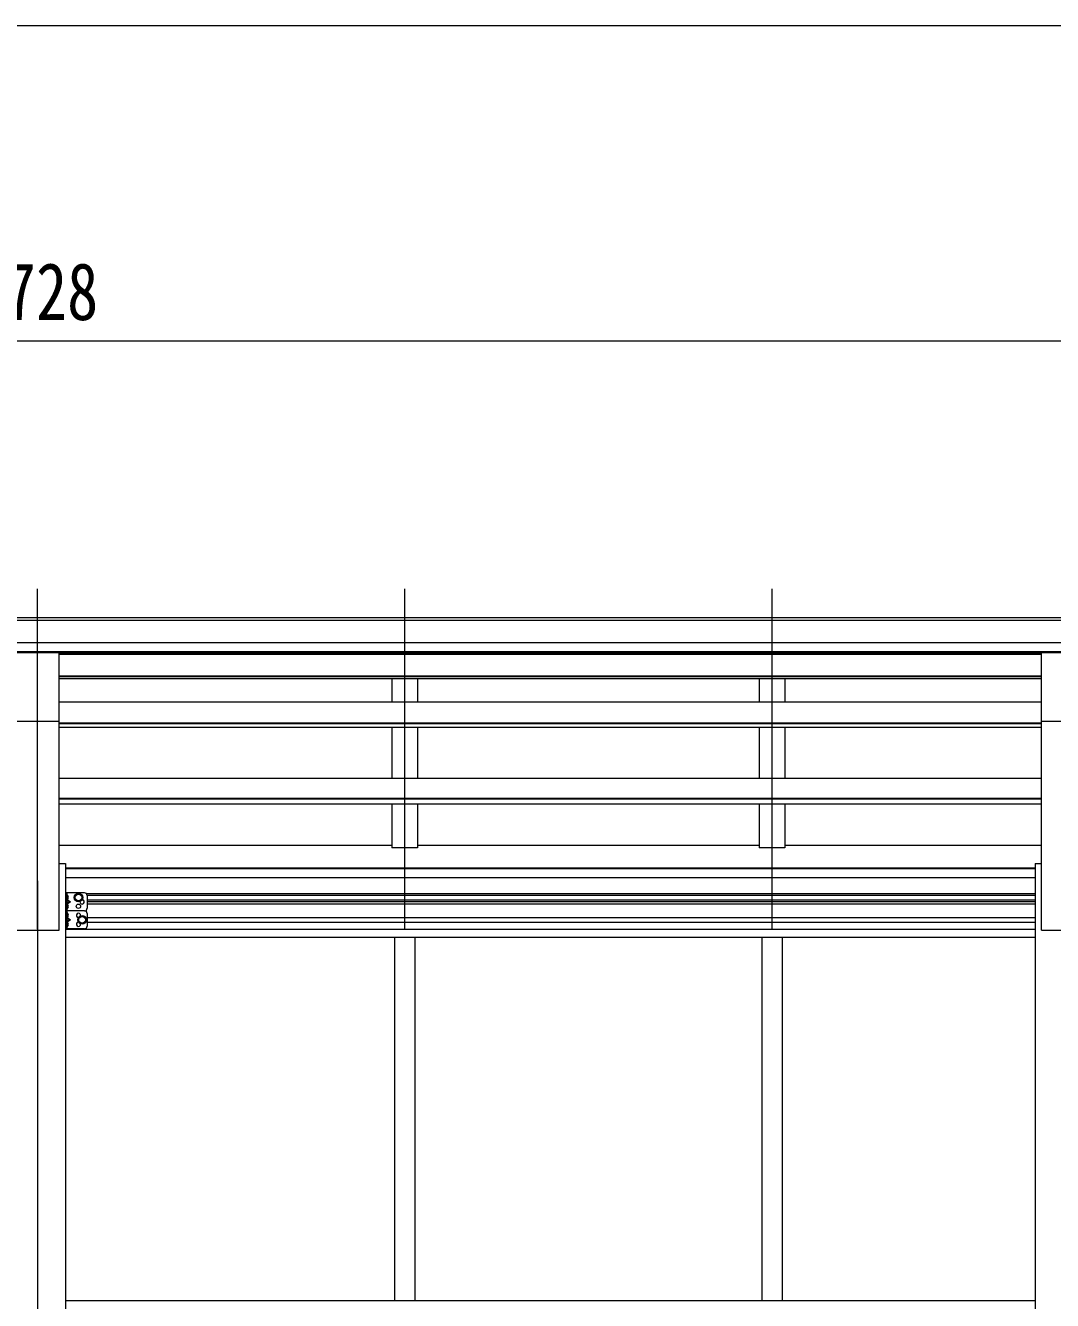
# Model space of a CAD drawing. Units: millimetres at full size; details may follow other scales. Extents: x -9783 to 9892, y -6828 to 6752.
# Drawn here: x -940 to 1062, y 315 to 2799 of the extents above; entities that cross this region are included whole.
import ezdxf
from ezdxf.enums import TextEntityAlignment as Align

# ---------------------------------------------------------------- set-up
doc = ezdxf.new("R2010")
doc.units = ezdxf.units.MM
doc.header["$LTSCALE"] = 35
for name, color, linetype, lineweight in [('0-1_本体', 4, 'Continuous', 9), ('0-2_部品', 7, 'Continuous', 9), ('0-8_PARTS2', 2, 'Continuous', 9), ('0-A_寸法', 6, 'Continuous', 9), ('1-1_GLASS', 4, 'Continuous', 9), ('1-2_GLASS_SEAL', 7, 'Continuous', 9)]:
    doc.layers.add(name, color=color, linetype=linetype, lineweight=lineweight)
doc.styles.add('ＭＳ ゴシック', font='')
doc.styles.get('ＭＳ ゴシック').set_extended_font_data('MS Gothic')

msp = doc.modelspace()

# ---------------------------------------------------------------- linework, layer by layer
at = {"layer": '0-1_本体'}
for p, q in [((-3773.77, 1646.05), (1941.23, 1646.05)), ((-3773.77, 1640.69), (1941.23, 1640.69)), ((-3773.77, 1597.17), (1941.23, 1597.17)), ((-3773.77, 1579.5), (1941.23, 1579.5)), ((-873.77, 1577.13), (1041.23, 1577.13)), ((-873.77, 1574.17), (1041.23, 1574.17)), ((-225.27, 1577.13), (-225.27, 1574.17)), ((-175.27, 1577.13), (-175.27, 1574.17)), ((490.73, 1577.13), (490.73, 1574.17)), ((540.73, 1577.13), (540.73, 1574.17)), ((-873.77, 1532.22), (1041.23, 1532.22)), ((-873.77, 1530.52), (1041.23, 1530.52)), ((-873.77, 1526.74), (1041.23, 1526.74)), ((-225.27, 1526.74), (-225.27, 1481.31)), ((-175.27, 1526.74), (-175.27, 1481.31)), ((490.73, 1526.74), (490.73, 1481.31)), ((540.73, 1526.74), (540.73, 1481.31)), ((-873.77, 1481.31), (1041.23, 1481.31)), ((-873.77, 1036.52), (-873.77, 1443.47)), ((-873.77, 1440.73), (1041.23, 1440.73)), ((1041.23, 1036.52), (1041.23, 1443.47)), ((-873.77, 1439.04), (1041.23, 1439.04)), ((-873.77, 1432.17), (1041.23, 1432.17)), ((-225.27, 1432.17), (-225.27, 1333.07)), ((-175.27, 1432.17), (-175.27, 1333.07)), ((490.73, 1432.17), (490.73, 1333.07)), ((540.73, 1432.17), (540.73, 1333.07)), ((-873.77, 1333.07), (1041.23, 1333.07)), ((-873.77, 1293.93), (1041.23, 1293.93)), ((-873.77, 1292.26), (1041.23, 1292.26)), ((-873.77, 1282.62), (1041.23, 1282.62)), ((-225.27, 1282.62), (-225.27, 1197.12)), ((490.73, 1282.62), (490.73, 1197.12)), ((-873.77, 1201.92), (-225.27, 1201.92)), ((-175.27, 1202.34), (490.73, 1202.34)), ((540.73, 1202.34), (1041.23, 1202.34)), ((-873.77, 1166.52), (-861.27, 1166.52)), ((-861.27, 1166.52), (-861.27, -1713.48)), ((-861.27, 1158.03), (1028.73, 1158.03)), ((-861.27, 1156.65), (1028.73, 1156.65)), ((1028.73, 1166.52), (1041.23, 1166.52)), ((1028.73, 1166.52), (1028.73, -1713.48)), ((-861.27, 1139.47), (1028.73, 1139.47)), ((-958.77, 1036.52), (-873.77, 1036.52)), ((1041.23, 1036.52), (1126.23, 1036.52))]:
    msp.add_line(p, q, dxfattribs=at)
for points in [[(-175.27, 1282.62), (-175.27, 1197.12), (-225.27, 1197.12)], [(540.73, 1282.62), (540.73, 1197.12), (490.73, 1197.12)]]:
    msp.add_lwpolyline(points, dxfattribs=at)
at = {"layer": '0-2_部品'}
for p, q in [((-958.77, 1577.63), (-873.77, 1577.63)), ((-873.77, 1443.48), (-873.77, 1577.63)), ((1041.23, 1577.63), (1126.23, 1577.63)), ((1041.23, 1443.48), (1041.23, 1577.63)), ((-958.77, 1443.48), (-873.77, 1443.48)), ((1041.23, 1443.48), (1126.23, 1443.48))]:
    msp.add_line(p, q, dxfattribs=at)
at = {"layer": '0-8_PARTS2'}
for p, q in [((-916.27, 1038.86), (-916.27, 1701.39)), ((-200.27, 1038.86), (-200.27, 1701.39)), ((515.73, 1038.86), (515.73, 1701.39)), ((-916.27, 1132.66), (-916.27, -1813.48))]:
    msp.add_line(p, q, dxfattribs=at)
at = {"layer": '0-A_寸法'}
for p, q in [((-3800.27, 2799.04), (7695.73, 2799.04)), ((-3780.27, 2184.88), (1947.73, 2184.88))]:
    msp.add_line(p, q, dxfattribs=at)
at = {"layer": '1-1_GLASS'}
for p, q in [((-821.27, 1108.23), (1028.73, 1108.23)), ((-819.3, 1104.73), (1028.73, 1104.73)), ((-819.27, 1095.73), (1028.73, 1095.73)), ((-819.27, 1092.23), (1028.73, 1092.23)), ((1028.73, 1087.23), (-819.27, 1087.23)), ((-819.27, 1061.23), (1028.73, 1061.23)), ((-819.27, 1052.23), (1028.73, 1052.23)), ((-958.77, 1036.52), (-873.77, 1036.52)), ((-861.27, 1038.73), (1028.73, 1038.73)), ((-861.27, 1022.73), (1028.73, 1022.73)), ((-220.27, 1022.73), (-220.27, 315.23)), ((-180.27, 1022.73), (-180.27, 315.23)), ((495.73, 1022.73), (495.73, 315.23)), ((535.73, 1022.73), (535.73, 315.23)), ((1041.23, 1036.52), (1126.23, 1036.52)), ((-861.27, 315.23), (1028.73, 315.23))]:
    msp.add_line(p, q, dxfattribs=at)
at = {"layer": '1-2_GLASS_SEAL'}
for p, q in [((-861.27, 1109.23), (-861.27, 1074.23)), ((-824.27, 1109.23), (-861.27, 1109.23)), ((-858.77, 1109.23), (-858.77, 1074.23)), ((-858.27, 1096.73), (-858.77, 1096.82)), ((-858.27, 1104.73), (-857.47, 1104.59)), ((-858.27, 1096.73), (-857.47, 1096.87)), ((-819.27, 1104.23), (-819.27, 1079.23)), ((-824.27, 1074.23), (-861.27, 1074.23)), ((-858.77, 1091.73), (-851.77, 1091.73)), ((-858.27, 1078.73), (-858.77, 1078.82)), ((-858.77, 1074.23), (-858.77, 1039.23)), ((-858.27, 1086.73), (-857.47, 1086.59)), ((-858.27, 1078.73), (-857.47, 1078.87)), ((-858.27, 1069.73), (-857.47, 1069.59)), ((-819.27, 1069.23), (-819.27, 1044.23)), ((-858.27, 1061.73), (-858.77, 1061.82)), ((-858.77, 1056.73), (-851.77, 1056.73)), ((-858.27, 1043.73), (-858.77, 1043.82)), ((-858.27, 1061.73), (-857.47, 1061.87)), ((-858.27, 1051.73), (-857.47, 1051.59)), ((-858.27, 1043.73), (-857.47, 1043.87)), ((-824.27, 1039.23), (-861.27, 1039.23))]:
    msp.add_line(p, q, dxfattribs=at)
for points in [[(-859.15, 1100.73), (-858.52, 1101.92), (-856.29, 1103.03)], [(-859.15, 1100.73), (-858.52, 1099.54), (-856.29, 1098.43)], [(-858.27, 1096.73), (-858.27, 1104.73), (-858.77, 1104.64), (-858.77, 1096.82)], [(-858.77, 1096.73), (-851.77, 1091.73), (-858.77, 1086.73)], [(-824.27, 1074.23), (-861.27, 1074.23), (-861.27, 1039.23)], [(-859.15, 1082.73), (-858.52, 1083.92), (-856.29, 1085.03)], [(-859.15, 1082.73), (-858.52, 1081.54), (-856.29, 1080.43)], [(-858.27, 1078.73), (-858.27, 1086.73), (-858.77, 1086.64), (-858.77, 1078.82)], [(-858.27, 1061.73), (-858.27, 1069.73), (-858.77, 1069.64), (-858.77, 1061.82)], [(-859.15, 1065.73), (-858.52, 1066.92), (-856.29, 1068.03)], [(-859.15, 1065.73), (-858.52, 1064.54), (-856.29, 1063.43)], [(-859.15, 1047.73), (-858.52, 1048.92), (-856.29, 1050.03)], [(-859.15, 1047.73), (-858.52, 1046.54), (-856.29, 1045.43)], [(-858.77, 1061.73), (-851.77, 1056.73), (-858.77, 1051.73)], [(-858.27, 1043.73), (-858.27, 1051.73), (-858.77, 1051.64), (-858.77, 1043.82)]]:
    msp.add_lwpolyline(points, dxfattribs=at)
for points in [[(-836.27, 1092.72), (-842.77, 1096.48), (-842.77, 1103.98), (-836.27, 1107.73), (-829.77, 1103.98), (-829.77, 1096.48)], [(-829.27, 1049.22), (-835.77, 1052.98), (-835.77, 1060.48), (-829.27, 1064.23), (-822.77, 1060.48), (-822.77, 1052.98)]]:
    msp.add_lwpolyline(points, close=True, dxfattribs=at)
for centre, radius in [((-836.27, 1100.23), 8.5), ((-836.27, 1100.23), 7.5), ((-836.27, 1100.23), 6.5), ((-836.27, 1083.23), 4.25), ((-829.27, 1056.73), 8.5), ((-829.27, 1056.73), 7.5), ((-829.27, 1056.73), 6.5)]:
    msp.add_circle(centre, radius, dxfattribs=at)
for centre, radius, start, end in [((-857.62, 1103.7), 0.9, 32.05588, 80), ((-857.62, 1097.76), 0.9, 280, 327.94412), ((-862.37, 1100.73), 6.5, 327.94412, 32.05588), ((-829.27, 1091.73), 4.25, 173.70569, 85.23923), ((-824.27, 1104.23), 5, 0, 90), ((-857.62, 1085.7), 0.9, 32.05588, 80), ((-857.62, 1079.76), 0.9, 280, 327.94412), ((-857.62, 1068.7), 0.9, 32.05588, 80), ((-862.37, 1082.73), 6.5, 327.94412, 32.05588), ((-862.37, 1065.73), 6.5, 327.94412, 32.05588), ((-836.27, 1065.23), 4.25, 353.70569, 265.23923), ((-824.27, 1079.23), 5, 270, 0), ((-824.27, 1069.23), 5, 0, 90), ((-857.62, 1062.76), 0.9, 280, 327.94412), ((-857.62, 1050.7), 0.9, 32.05588, 80), ((-857.62, 1044.76), 0.9, 280, 327.94412), ((-862.37, 1047.73), 6.5, 327.94412, 32.05588), ((-836.27, 1048.23), 4.25, 94.76077, 6.29431), ((-824.27, 1044.23), 5, 270, 0)]:
    msp.add_arc(centre, radius, start, end, dxfattribs=at)

# ---------------------------------------------------------------- texts
at = {"layer": '0-A_寸法', "color": 7, "style": 'ＭＳ ゴシック', "width": 0.8}
msp.add_text('5728', height=111.4, dxfattribs=at).set_placement((-1040.27, 2191.88), align=Align.BOTTOM_LEFT)

doc.saveas('drawing.dxf')
